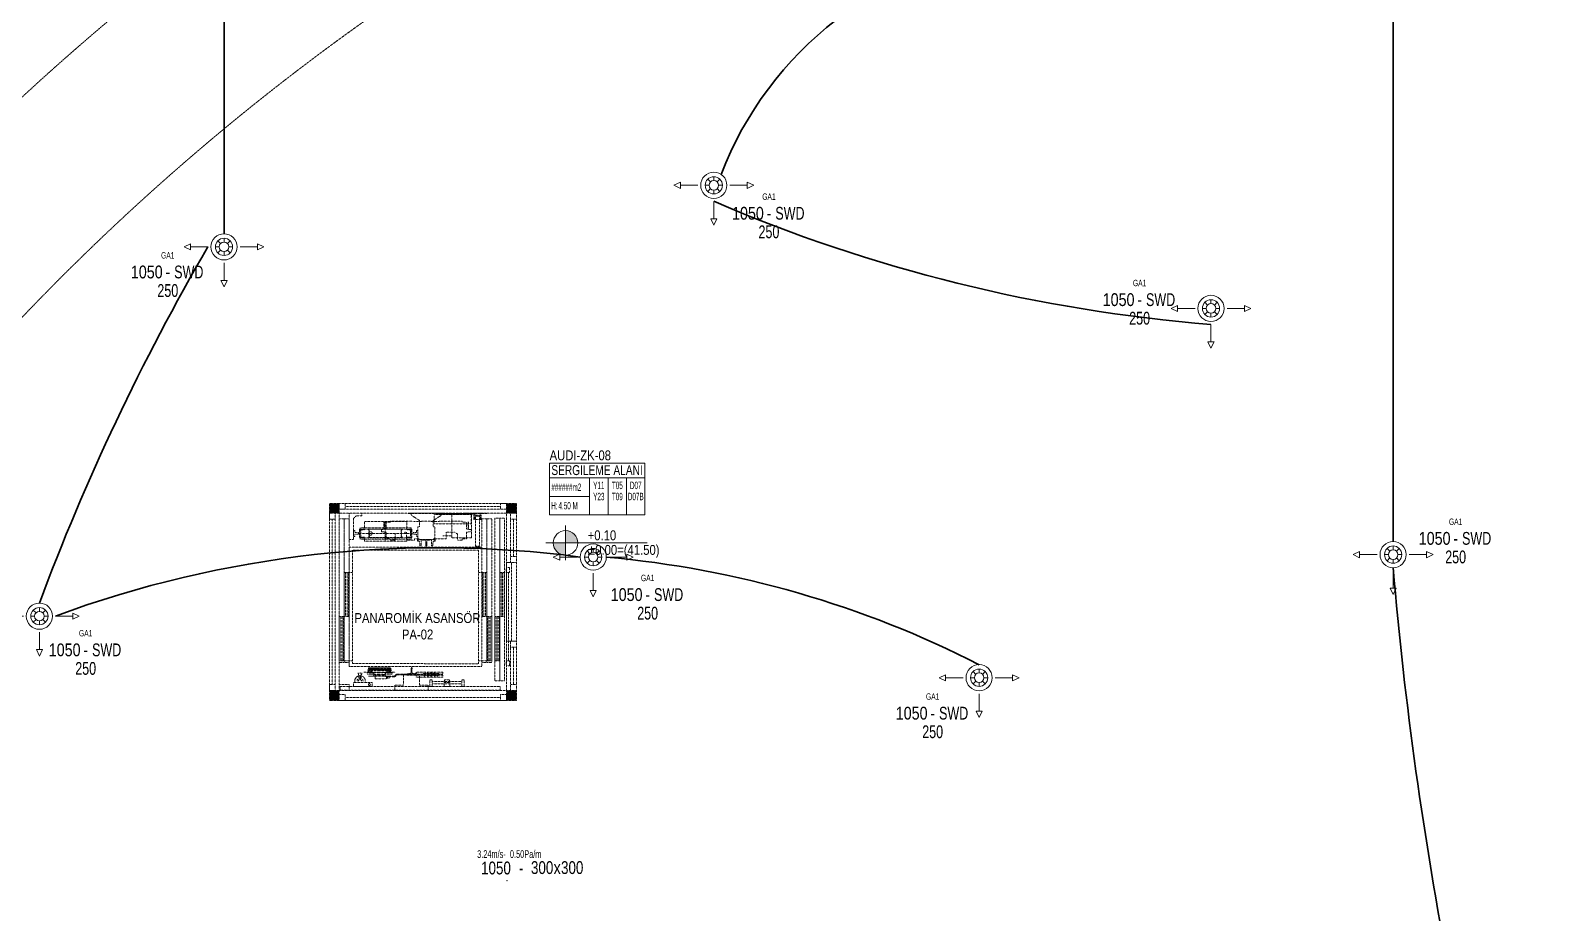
# Model space of a CAD drawing. Extents: x -1457 to 23780, y -2071 to 4205.
# Drawn here: x 2359 to 3910, y 730 to 1625 of the extents above; entities that cross this region are included whole.
import ezdxf
from ezdxf.enums import TextEntityAlignment as Align

# ---------------------------------------------------------------- set-up
doc = ezdxf.new("R2010")
doc.units = 0
doc.header["$MEASUREMENT"] = 0
doc.linetypes.add('HIDDEN', pattern=[0.375, 0.25, -0.125])
doc.layers.get('0').update_dxf_attribs({"color": 9, "lineweight": 9})
doc.layers.add('-M-HV-KANAL-TEXT1', color=241, linetype='Continuous', lineweight=9, plot=False)
doc.layers.add('-M-HV-MNF-TIP', color=168, linetype='Continuous', lineweight=9, plot=False)
for name, color, linetype, lineweight in [('-M-HV-MNF-KOD', 241, 'Continuous', 9), ('-M-HV-MNF-OLCU', 241, 'Continuous', 9), ('-M-HVAC-S-AHU03-KNLTXT', 133, 'Continuous', 9), ('-M-HVAC-S-MNFTXT', 61, 'Continuous', 9), ('32', 9, 'Continuous', 9), ('E-KABLO', 7, 'Continuous', 30), ('M-TEFRIS2-015', 129, 'Continuous', 9)]:
    doc.layers.add(name, color=color, linetype=linetype, lineweight=lineweight)
doc.styles.add('Arial', font='arial.ttf', dxfattribs={"height": 2.5})
doc.styles.add('DEBI-BLOCK', font='arial.ttf', dxfattribs={"width": 0.8})
doc.styles.add('MuuM_TEXT-STANDART', font='ARIALN.TTF')

# ---------------------------------------------------------------- blocks, each defined once
blk = doc.blocks.new('0_elevationtarget-p')
h = blk.add_hatch(color=256)
h.paths.add_polyline_path([(2.5, 0, 0.414214), (0, 2.5), (0, 0)])
h.paths.add_polyline_path([(0, 0), (-2.5, 0, 0.414214), (0, -2.5)])
blk.add_line((0, -3.5), (0, 3.5))
blk.add_lwpolyline([(16.6, 0), (-4, 0)])
blk.add_circle((0, 0), 2.5)
at = {"style": 'Arial'}
blk.add_attdef('BITMISKOT', text='', height=2, dxfattribs=at).set_placement((4.5, 0), align=Align.BOTTOM_LEFT)
blk.add_attdef('KABAKOT', text='', height=2, dxfattribs=at).set_placement((4.5, -0.59), align=Align.TOP_LEFT)
blk = doc.blocks.new('0_roomno2')
blk.add_lwpolyline([(19.38, -10.5), (0, -10.5), (0, 0), (19.38, 0)], close=True)
for points in [[(0, -3), (19.38, -3)], [(8.12, -3), (8.12, -10.5)], [(11.88, -3), (11.88, -10.5)], [(15.62, -3), (15.62, -10.5)], [(0, -6.75), (8.12, -6.75)]]:
    blk.add_lwpolyline(points)
at = {"style": 'MuuM_TEXT-STANDART', "width": 0.6}
blk.add_text('H:', height=1.5, dxfattribs=at).set_placement((0.35, -8.61), align=Align.MIDDLE_LEFT)
at = {"style": 'Arial'}
blk.add_attdef('ODANO', (0, 1.17), '', height=2, dxfattribs=at)
blk.add_attdef('MEKANADI', text='', height=2, dxfattribs=at).set_placement((0.35, -3), align=Align.BOTTOM_LEFT)
at = {"style": 'MuuM_TEXT-STANDART', "width": 0.6}
for tag, p in [('M2', (0.35, -4.88)), ('TEMIZTAVANYUKSEKLIGI', (1.8, -8.61))]:
    blk.add_attdef(tag, text='', height=1.5, dxfattribs=at).set_placement(p, align=Align.MIDDLE_LEFT)
for tag, p in [('YER01', (10, -4.5)), ('YER02', (10, -6.75)), ('TAVAN01', (13.75, -4.5)), ('TAVAN02', (13.75, -6.75)), ('DUVAR01', (17.5, -4.5)), ('DUVAR02', (17.5, -6.75)), ('YER03', (10, -9)), ('TAVAN03', (13.75, -9)), ('DUVAR03', (17.5, -9))]:
    blk.add_attdef(tag, text='', height=1.5, dxfattribs=at).set_placement(p, align=Align.MIDDLE_CENTER)
blk = doc.blocks.new('2D-NZ1-265')
for p, q in [((-3.4, 3.4), (-6.2, 6.2)), ((0, 4.9), (0, 8.8)), ((3.4, 3.4), (6.2, 6.2)), ((-4.9, 0), (-8.8, 0)), ((-3.4, -3.4), (-6.2, -6.2)), ((0, -4.9), (0, -8.8)), ((3.4, -3.4), (6.2, -6.2)), ((4.9, 0), (8.8, 0))]:
    blk.add_line(p, q)
for points in [[(0, 34), (-3.1, 34), (0, 40.5), (3.1, 34), (0, 34), (0, 16.2)], [(-34, 0), (-34, -3.1), (-40.5, 0), (-34, 3.1), (-34, 0), (-16.3, 0)], [(0, -34), (3.1, -34), (0, -40.5), (-3.1, -34), (0, -34), (0, -16.3)]]:
    blk.add_lwpolyline(points)
for radius in [13.3, 8.77, 4.87]:
    blk.add_circle((0, 0), radius)
at = {"layer": '-M-HV-MNF-TIP', "style": 'DEBI-BLOCK', "width": 0.8, "flags": 9}
for tag, p in [('X', (-3.4, -0.2)), ('Y', (-0.8, -0.2)), ('BLNAME', (-0.6, 1.2)), ('Z', (2, -0.2)), ('DEBI', (-3.4, -1.7))]:
    blk.add_attdef(tag, p, '', height=1, dxfattribs=at)
blk.add_attdef('KOT', text='', height=1, dxfattribs=at).set_placement((-0.8, 1.2), align=Align.RIGHT)
blk = doc.blocks.new('DEBI110')
at = {"layer": '-M-HV-MNF-KOD', "style": 'Arial', "width": 0.8, "flags": 9}
blk.add_attdef('ID', text='', height=0.3, dxfattribs=at).set_placement((0, 0), align=Align.MIDDLE)
at = {"layer": '-M-HV-MNF-KOD', "color": 241, "style": 'Arial', "width": 0.8, "flags": 9}
blk.add_attdef('KOD', text='', height=1, dxfattribs=at).set_placement((-1.25, -2.82), align=Align.TOP_LEFT)
at = {"layer": '-M-HV-MNF-OLCU', "color": 241, "style": 'Arial', "width": 0.7, "flags": 8}
blk.add_attdef('OLCU', text='', height=1, dxfattribs=at).set_placement((0, -1.75), align=Align.TOP_CENTER)
at = {"layer": '-M-HV-MNF-OLCU', "color": 85, "style": 'Arial', "width": 0.7, "flags": 8}
blk.add_attdef('TEKRAR', text='', height=1, dxfattribs=at).set_placement((0, -2.91), align=Align.TOP_CENTER)
at = {"layer": '-M-HV-MNF-TIP', "style": 'DEBI-BLOCK', "width": 0.6, "flags": 8}
blk.add_attdef('GRUP', text='', height=0.5, dxfattribs=at).set_placement((0, 0.1), align=Align.BOTTOM_CENTER)
at = {"style": 'Arial', "width": 0.8, "flags": 8}
blk.add_attdef('DEBI', text='', height=1, dxfattribs=at).set_placement((-0.4, -0.3), align=Align.TOP_RIGHT)
blk.add_attdef('DUM', text='', height=1, dxfattribs=at).set_placement((0, -0.3), align=Align.TOP_CENTER)
at = {"style": 'Arial', "width": 0.7, "flags": 8}
blk.add_attdef('TIP', text='', height=1, dxfattribs=at).set_placement((0.5, -0.3), align=Align.TOP_LEFT)
blk = doc.blocks.new('DEBI001')
at = {"extrusion": (-1, 0, 2e-16)}
blk.add_point((0, 0), dxfattribs=at)
at = {"style": 'DEBI-BLOCK', "width": 0.75, "flags": 8}
for tag, p in [('DEBI', (0.3, 0.2)), ('-', (1.28, 0.2))]:
    blk.add_attdef(tag, text='', height=1, dxfattribs=at).set_placement(p, align=Align.BOTTOM_RIGHT)
blk.add_attdef('KESITX', text='', height=1, dxfattribs=at).set_placement((3.61, 1.53), align=Align.TOP_RIGHT)
at = {"style": 'DEBI-BLOCK', "width": 0.8, "flags": 8}
blk.add_attdef('X', text='', height=1, dxfattribs=at).set_placement((3.92, 1.53), align=Align.TOP_CENTER)
at = {"style": 'DEBI-BLOCK', "width": 0.75, "flags": 8}
blk.add_attdef('KESITY', text='', height=1, dxfattribs=at).set_placement((4.21, 1.53), align=Align.TOP_LEFT)

msp = doc.modelspace()

# ---------------------------------------------------------------- hatches: boundary and pattern name
at = {"layer": 'M-TEFRIS2-015', "linetype": 'HIDDEN', "lineweight": 0}
h = msp.add_hatch(color=256, dxfattribs=at)
h.dxf.hatch_style = 1
h.paths.add_polyline_path([(2672.5, 1135), (2662.5, 1135), (2662.5, 1145), (2672.5, 1145)])
h = msp.add_hatch(color=256, dxfattribs=at)
h.dxf.hatch_style = 1
h.paths.add_polyline_path([(2842.5, 1135), (2852.5, 1135), (2852.5, 1145), (2842.5, 1145)])
h = msp.add_hatch(color=256, dxfattribs=at)
h.dxf.hatch_style = 1
h.paths.add_polyline_path([(2672.5, 955), (2662.5, 955), (2662.5, 945), (2672.5, 945)])
h = msp.add_hatch(color=256, dxfattribs=at)
h.dxf.hatch_style = 1
h.paths.add_polyline_path([(2842.5, 955), (2852.5, 955), (2852.5, 945), (2842.5, 945)])

# ---------------------------------------------------------------- linework, layer by layer
at = {"layer": 'E-KABLO', "color": 6}
for p, q in [((2555.5, 1418.8), (2555.5, 2164)), ((3743, 1106.3), (3743, 2164))]:
    msp.add_line(p, q, dxfattribs=at)
for centre, radius, start, end in [((3399.7, 1348.2), 363.7, 96.604, 158.9163), ((3685, 2922.6), 1600.9, 246.7464, 265.4482), ((4574.6, 220.6), 2355.2, 149.7932, 159.5417), ((2772.2, -18.1), 1118.1, 82.5444, 110.3011), ((2851.8, 60.4), 1034.2, 62.9231, 84.8966), ((7697.7, 1420.4), 3969.4, 184.9226, 190.9303)]:
    msp.add_arc(centre, radius, start, end, dxfattribs=at)
at = {"layer": 'M-TEFRIS2-015', "linetype": 'HIDDEN', "lineweight": 0}
for p, q in [((2682.5, 1108.5), (2682.5, 1135)), ((2682.5, 1135), (2695.5, 1135)), ((2689.8, 1132.5), (2687, 1129.7)), ((2695.5, 1132.5), (2689.8, 1132.5)), ((2695.5, 1135), (2695.5, 1132.5)), ((2742.5, 1135), (2800.8, 1135)), ((2742.5, 1134.6), (2742.5, 1135)), ((2742.5, 1134.6), (2800.9, 1134.6)), ((2743.8, 1134.5), (2743.8, 1135)), ((2743.8, 1135), (2761.1, 1135)), ((2745.9, 1134.5), (2743.8, 1134.5)), ((2745.9, 1132.9), (2745.9, 1134.5)), ((2754, 1127.7), (2745.9, 1132.9)), ((2761.1, 1135), (2778.4, 1135)), ((2776.2, 1132.9), (2768.1, 1127.7)), ((2806.5, 1133.6), (2769.1, 1133.6)), ((2769.1, 1133.6), (2769.1, 1124.3)), ((2772.7, 1133.6), (2772.7, 1134.6)), ((2772.7, 1134.6), (2802.7, 1134.6)), ((2802.7, 1133.6), (2772.7, 1133.6)), ((2778.4, 1134.5), (2776.2, 1134.5)), ((2776.2, 1134.5), (2776.2, 1132.9)), ((2778.4, 1135), (2778.4, 1134.5)), ((2810.6, 1134.6), (2783.1, 1134.6)), ((2783.1, 1134.6), (2783.1, 1134.1)), ((2783.1, 1134.6), (2783.1, 1134.1)), ((2810.6, 1134.1), (2783.1, 1134.1)), ((2786.8, 1134.6), (2786.8, 1110.1)), ((2800.8, 1135), (2801.7, 1135)), ((2800.9, 1134.6), (2801.7, 1134.6)), ((2801.7, 1135), (2802.3, 1135)), ((2801.7, 1134.6), (2802.3, 1134.6)), ((2802.3, 1135), (2803.2, 1135)), ((2802.3, 1134.6), (2803.1, 1134.6)), ((2802.7, 1134.6), (2802.7, 1133.6)), ((2803.1, 1134.6), (2822.5, 1134.6)), ((2803.2, 1135), (2822.5, 1135)), ((2806.5, 1124.3), (2806.5, 1133.6)), ((2806.8, 1134.6), (2806.8, 1110.1)), ((2809.4, 1133), (2816.6, 1133)), ((2809.4, 1133), (2809.4, 1128.6)), ((2809.5, 1133), (2809.5, 1135)), ((2809.5, 1135), (2816.5, 1135)), ((2809.5, 1134.8), (2816.5, 1134.8)), ((2810.6, 1134.1), (2810.6, 1134.6)), ((2816.5, 1135), (2816.5, 1133)), ((2816.6, 1133), (2816.6, 1128.6)), ((2822.5, 1134.6), (2822.5, 1135)), ((2672.5, 1129.5), (2677.5, 1129.5)), ((2672.5, 983.3), (2672.5, 1129.5)), ((2677.5, 1129.5), (2682.5, 1129.5)), ((2677.5, 983.3), (2677.5, 1129.5)), ((2677.5, 1129.5), (2677.5, 983.3)), ((2682.5, 1129.5), (2682.5, 979.3)), ((2687, 1129.7), (2687, 1114.5)), ((2688.5, 1117.5), (2687, 1117.5)), ((2687, 1117.5), (2687, 1111.5)), ((2688.5, 1115.3), (2688.5, 1117.5)), ((2693.1, 1118.2), (2693.1, 1110.8)), ((2693.1, 1110.8), (2693.1, 1118.2)), ((2693.4, 1118.2), (2693.4, 1110.8)), ((2693.8, 1118.9), (2697.3, 1118.9)), ((2697.3, 1118.6), (2693.8, 1118.6)), ((2693.9, 1118.9), (2693.9, 1120.3)), ((2745.6, 1120.3), (2693.9, 1120.3)), ((2694.5, 1117.7), (2694.5, 1111.3)), ((2694.9, 1118.9), (2743.6, 1118.9)), ((2697.7, 1118.2), (2695, 1118.2)), ((2697.3, 1118.9), (2697.3, 1118.6)), ((2698.2, 1126), (2698.2, 1118.7)), ((2740.8, 1126.5), (2698.7, 1126.5)), ((2702.3, 1118.5), (2702.5, 1118.7)), ((2702.3, 1118.1), (2702.3, 1118.5)), ((2702.8, 1117.9), (2702.3, 1118.1)), ((2702.5, 1118.7), (2736.1, 1118.7)), ((2702.6, 1117), (2702.8, 1117.1)), ((2702.6, 1116.8), (2702.6, 1117)), ((2702.8, 1116.7), (2702.6, 1116.8)), ((2703.2, 1117.5), (2703.2, 1117.5)), ((2718, 1118.6), (2715.4, 1118.6)), ((2715.4, 1118.6), (2715.4, 1116.2)), ((2718.6, 1126.2), (2718, 1126.2)), ((2718, 1126.2), (2718, 1118.6)), ((2718.6, 1118.9), (2718.6, 1126.2)), ((2720.1, 1118.9), (2718.6, 1118.9)), ((2719.3, 1106.5), (2719.3, 1126.5)), ((2720.4, 1125.9), (2720.1, 1125.6)), ((2720.1, 1125.6), (2720.1, 1118.9)), ((2724.7, 1125.9), (2720.4, 1125.9)), ((2747.1, 1127.1), (2724.7, 1127.1)), ((2724.7, 1127.1), (2724.7, 1125.9)), ((2735.4, 1117.5), (2735.4, 1117.5)), ((2736.3, 1118.1), (2735.7, 1117.9)), ((2735.7, 1117.1), (2735.9, 1117)), ((2735.9, 1116.8), (2735.7, 1116.7)), ((2735.9, 1117), (2735.9, 1116.8)), ((2736.1, 1118.7), (2736.3, 1118.5)), ((2736.3, 1118.5), (2736.3, 1118.1)), ((2741.3, 1118.7), (2741.3, 1126)), ((2744.5, 1118.2), (2741.8, 1118.2)), ((2742.2, 1118.9), (2742.2, 1118.6)), ((2745.7, 1118.9), (2742.2, 1118.9)), ((2742.2, 1118.6), (2745.7, 1118.6)), ((2745, 1111.3), (2745, 1117.7)), ((2745.6, 1118.9), (2745.6, 1120.3)), ((2746.1, 1118.2), (2746.1, 1110.8)), ((2746.4, 1118.2), (2746.4, 1110.8)), ((2746.4, 1110.8), (2746.4, 1118.2)), ((2748.5, 1126.7), (2747.1, 1127.1)), ((2756.1, 1126.7), (2748.5, 1126.7)), ((2752.5, 1117.5), (2751, 1117.5)), ((2751, 1117.5), (2751, 1115.3)), ((2752.5, 1107.8), (2752.5, 1121.3)), ((2752.5, 1121.3), (2754, 1121.3)), ((2752.5, 1111.5), (2752.5, 1117.5)), ((2754, 1121.3), (2754, 1127.7)), ((2756.1, 1126.8), (2756.1, 1126.7)), ((2765.7, 1127.1), (2756.4, 1127.1)), ((2766, 1126.7), (2766, 1126.8)), ((2773.6, 1126.7), (2766, 1126.7)), ((2768.1, 1127.7), (2768.1, 1121.3)), ((2768.1, 1121.3), (2769.6, 1121.3)), ((2769.1, 1124.3), (2806.5, 1124.3)), ((2769.6, 1121.3), (2769.6, 1107.8)), ((2775, 1127.1), (2773.6, 1126.7)), ((2797.3, 1127.1), (2775, 1127.1)), ((2797.3, 1125.9), (2797.3, 1127.1)), ((2801.6, 1125.9), (2797.3, 1125.9)), ((2801.9, 1125.6), (2801.6, 1125.9)), ((2801.9, 1118.9), (2801.9, 1125.6)), ((2803.4, 1118.9), (2801.9, 1118.9)), ((2804, 1126.2), (2803.4, 1126.2)), ((2803.4, 1126.2), (2803.4, 1118.9)), ((2804, 1118.6), (2804, 1126.2)), ((2806.6, 1118.6), (2804, 1118.6)), ((2806.6, 1116.2), (2806.6, 1118.6)), ((2809.4, 1128.6), (2816.6, 1128.6)), ((2810, 1132.2), (2810, 1128.6)), ((2810, 1132.2), (2816, 1132.2)), ((2815, 1132.2), (2811, 1132.2)), ((2811, 1132.2), (2811, 1101.7)), ((2815, 1101.7), (2815, 1132.2)), ((2816, 1132.2), (2816, 1128.6)), ((2822.5, 1129.5), (2817.5, 1129.5)), ((2817.5, 1129.5), (2817.5, 979.3)), ((2822.5, 983.3), (2822.5, 1129.5)), ((2827.5, 1129.5), (2822.5, 1129.5)), ((2822.5, 1129.5), (2822.5, 983.3)), ((2827.5, 983.3), (2827.5, 1129.5)), ((2835.5, 1130), (2830.5, 1130)), ((2830.5, 1130), (2830.5, 965)), ((2840.5, 1130), (2835.5, 1130)), ((2835.5, 1130), (2835.5, 965)), ((2835.5, 965), (2835.5, 1130)), ((2840.5, 965), (2840.5, 1130)), ((2687, 1108.5), (2682.5, 1108.5)), ((2687, 1114.5), (2687, 1108.5)), ((2687, 1111.5), (2688.5, 1111.5)), ((2692, 1115.3), (2688.5, 1115.3)), ((2688.5, 1111.5), (2688.5, 1113.7)), ((2688.5, 1113.7), (2692, 1113.7)), ((2692, 1113.7), (2692, 1115.3)), ((2693.8, 1110.4), (2697.3, 1110.4)), ((2697.3, 1110.1), (2693.8, 1110.1)), ((2693.9, 1110.1), (2693.9, 1108.8)), ((2745.6, 1108.8), (2693.9, 1108.8)), ((2694.9, 1110.1), (2743.6, 1110.1)), ((2695, 1110.8), (2697.7, 1110.8)), ((2747, 1114.5), (2695.3, 1114.5)), ((2697.3, 1110.4), (2697.3, 1110.1)), ((2698.2, 1110.3), (2698.2, 1107)), ((2698.7, 1106.5), (2740.8, 1106.5)), ((2702.3, 1110.9), (2702.8, 1111.1)), ((2702.3, 1110.6), (2702.3, 1110.9)), ((2702.5, 1110.4), (2702.3, 1110.6)), ((2736.1, 1110.4), (2702.5, 1110.4)), ((2702.6, 1115.8), (2702.8, 1115.9)), ((2702.6, 1115.6), (2702.6, 1115.8)), ((2702.8, 1115.5), (2702.6, 1115.6)), ((2702.6, 1114.6), (2702.8, 1114.7)), ((2702.6, 1114.4), (2702.6, 1114.6)), ((2702.8, 1114.3), (2702.6, 1114.4)), ((2702.6, 1113.4), (2702.8, 1113.5)), ((2702.6, 1113.2), (2702.6, 1113.4)), ((2702.8, 1113.1), (2702.6, 1113.2)), ((2702.6, 1112.2), (2702.8, 1112.3)), ((2702.6, 1112), (2702.6, 1112.2)), ((2702.8, 1111.9), (2702.6, 1112)), ((2703.2, 1116.3), (2703.2, 1116.3)), ((2703.2, 1115.1), (2703.2, 1115.1)), ((2703.2, 1113.9), (2703.2, 1113.9)), ((2703.2, 1112.7), (2703.2, 1112.7)), ((2703.2, 1111.5), (2703.2, 1111.5)), ((2715.4, 1116.2), (2718.1, 1116.2)), ((2718.1, 1116.2), (2718.1, 1115.9)), ((2718.1, 1115.9), (2720.1, 1115.9)), ((2720.1, 1115.9), (2720.1, 1109.2)), ((2720.1, 1109.2), (2720.4, 1108.9)), ((2720.4, 1108.9), (2724.7, 1108.9)), ((2724.7, 1108.9), (2724.7, 1107.7)), ((2724.7, 1107.7), (2729, 1107.7)), ((2729.3, 1108), (2729.4, 1111.9)), ((2729.4, 1111.9), (2729.5, 1114.4)), ((2729.5, 1114.4), (2739.3, 1114.4)), ((2735.4, 1116.3), (2735.4, 1116.3)), ((2735.4, 1115.1), (2735.4, 1115.1)), ((2735.4, 1113.9), (2735.4, 1113.9)), ((2735.4, 1112.7), (2735.4, 1112.7)), ((2735.4, 1111.5), (2735.4, 1111.5)), ((2735.7, 1115.9), (2735.9, 1115.8)), ((2735.9, 1115.6), (2735.7, 1115.5)), ((2735.7, 1114.7), (2735.9, 1114.6)), ((2735.9, 1114.4), (2735.7, 1114.3)), ((2735.7, 1113.5), (2735.9, 1113.4)), ((2735.9, 1113.2), (2735.7, 1113.1)), ((2735.7, 1112.3), (2735.9, 1112.2)), ((2735.9, 1112), (2735.7, 1111.9)), ((2735.7, 1111.1), (2736.3, 1110.9)), ((2735.9, 1115.8), (2735.9, 1115.6)), ((2735.9, 1114.6), (2735.9, 1114.4)), ((2735.9, 1113.4), (2735.9, 1113.2)), ((2735.9, 1112.2), (2735.9, 1112)), ((2736.3, 1110.6), (2736.1, 1110.4)), ((2736.3, 1110.9), (2736.3, 1110.6)), ((2739.3, 1114.4), (2739.3, 1115.8)), ((2739.3, 1115.8), (2741, 1115.8)), ((2741, 1115.8), (2741, 1109.1)), ((2741, 1109.1), (2742.2, 1109.1)), ((2741.3, 1107), (2741.3, 1110.3)), ((2741.8, 1110.8), (2744.5, 1110.8)), ((2742.2, 1110.4), (2742.2, 1110.1)), ((2745.7, 1110.4), (2742.2, 1110.4)), ((2742.2, 1110.1), (2745.7, 1110.1)), ((2742.2, 1109.1), (2742.2, 1107.7)), ((2742.2, 1107.7), (2749.1, 1107.7)), ((2745.6, 1110.1), (2745.6, 1108.8)), ((2751, 1115.3), (2747.5, 1115.3)), ((2747.5, 1115.3), (2747.5, 1113.7)), ((2747.5, 1113.7), (2751, 1113.7)), ((2749.1, 1107.7), (2749.1, 1109.1)), ((2749.1, 1109.1), (2752, 1109.1)), ((2751, 1113.7), (2751, 1111.5)), ((2751, 1111.5), (2752.5, 1111.5)), ((2752, 1109.1), (2752, 1106.9)), ((2752.3, 1106.6), (2753.7, 1106.6)), ((2752.9, 1107.8), (2752.5, 1107.8)), ((2753.5, 1109.3), (2752.9, 1109.3)), ((2752.9, 1109.3), (2752.9, 1107.8)), ((2753.5, 1108.3), (2753.5, 1109.3)), ((2761, 1108.3), (2753.5, 1108.3)), ((2754.2, 1106.2), (2754.2, 1106.2)), ((2754.2, 1106.2), (2754.3, 1102.2)), ((2754.6, 1101.9), (2755.5, 1101.9)), ((2755.8, 1102.2), (2755.9, 1108.3)), ((2755.9, 1108.3), (2766.1, 1108.3)), ((2756.9, 1108.3), (2757.2, 1107.7)), ((2765.1, 1108.3), (2756.9, 1108.3)), ((2757.2, 1107.7), (2760.6, 1107.5)), ((2760.6, 1107.5), (2760.6, 1105)), ((2760.6, 1105), (2760.6, 1104)), ((2760.6, 1104), (2760.6, 1101.5)), ((2760.6, 1101.5), (2761.5, 1101.5)), ((2761.1, 1108.3), (2761, 1108.3)), ((2768.6, 1108.3), (2761.1, 1108.3)), ((2761.4, 1107.5), (2764.9, 1107.7)), ((2761.4, 1105), (2761.4, 1107.5)), ((2761.5, 1104), (2761.4, 1105)), ((2761.5, 1101.5), (2761.5, 1104)), ((2764.9, 1107.7), (2765.1, 1108.3)), ((2766.1, 1108.3), (2766.3, 1102.2)), ((2766.6, 1101.9), (2767.4, 1101.9)), ((2767.7, 1102.2), (2767.8, 1106.2)), ((2767.8, 1106.2), (2767.8, 1106.2)), ((2768.3, 1106.6), (2769.7, 1106.6)), ((2769.2, 1109.3), (2768.6, 1109.3)), ((2768.6, 1109.3), (2768.6, 1108.3)), ((2769.2, 1107.8), (2769.2, 1109.3)), ((2769.6, 1107.8), (2769.2, 1107.8)), ((2770, 1106.9), (2770, 1109.1)), ((2770, 1109.1), (2781, 1109.1)), ((2777.8, 1112), (2786.2, 1112)), ((2781, 1109.1), (2781, 1115.8)), ((2781, 1115.8), (2789.5, 1115.8)), ((2786.8, 1110.1), (2806.8, 1110.1)), ((2789.5, 1115.8), (2792.6, 1114.1)), ((2792.6, 1114.1), (2792.8, 1108)), ((2793.1, 1107.7), (2797.3, 1107.7)), ((2797.3, 1107.7), (2797.3, 1108.9)), ((2797.3, 1108.9), (2801.6, 1108.9)), ((2801.6, 1108.9), (2801.9, 1109.2)), ((2801.9, 1109.2), (2801.9, 1115.9)), ((2801.9, 1115.9), (2803.9, 1115.9)), ((2803.9, 1115.9), (2803.9, 1116.2)), ((2803.9, 1116.2), (2806.6, 1116.2)), ((2815, 1101.7), (2811, 1101.7)), ((2811, 1101.7), (2811, 1100.7)), ((2811, 1101.7), (2815, 1101.7)), ((2815, 1100.7), (2815, 1101.7)), ((2817.5, 1100.7), (2682.5, 1100.7)), ((2682.5, 1100.7), (2682.5, 979.3)), ((2814, 1097.5), (2686, 1097.5)), ((2686, 1097.5), (2686, 982.5)), ((2811, 1100.7), (2815, 1100.7)), ((2814, 1100.7), (2817.5, 1100.7)), ((2814, 1097.5), (2814, 982.1)), ((2814, 1097.5), (2814, 1075)), ((2677.5, 1075), (2682, 1075)), ((2677.5, 1030), (2677.5, 1075)), ((2679, 1030), (2679, 1075)), ((2680.5, 1030), (2680.5, 1075)), ((2682, 1075), (2682, 1030)), ((2686, 1075), (2682.5, 1075)), ((2814, 1075), (2817.5, 1075)), ((2822.5, 1075), (2818, 1075)), ((2818, 1075), (2818, 1030)), ((2819.5, 1030), (2819.5, 1075)), ((2821, 1030), (2821, 1075)), ((2822.5, 1030), (2822.5, 1075)), ((2840, 1075), (2835.5, 1075)), ((2835.5, 1075), (2835.5, 1030)), ((2837, 1030), (2837, 1075)), ((2838.5, 1030), (2838.5, 1075)), ((2840, 1030), (2840, 1075)), ((2842.2, 1075), (2842.2, 1080)), ((2842.2, 1080), (2845.5, 1080)), ((2845.5, 1075), (2842.2, 1075)), ((2844.5, 985), (2844.5, 1075)), ((2845.5, 1080), (2845.5, 1075)), ((2672.5, 1030), (2677, 1030)), ((2672.5, 985), (2672.5, 1030)), ((2674, 985), (2674, 1030)), ((2675.5, 985), (2675.5, 1030)), ((2677, 1030), (2677, 985)), ((2682, 1030), (2677.5, 1030)), ((2818, 1030), (2822.5, 1030)), ((2827.5, 1030), (2823, 1030)), ((2823, 1030), (2823, 985)), ((2824.5, 985), (2824.5, 1030)), ((2826, 985), (2826, 1030)), ((2827.5, 985), (2827.5, 1030)), ((2835, 1030), (2830.5, 1030)), ((2830.5, 1030), (2830.5, 985)), ((2832, 985), (2832, 1030)), ((2833.5, 985), (2833.5, 1030)), ((2835, 985), (2835, 1030)), ((2835.5, 1030), (2840, 1030)), ((2686, 985), (2672.5, 985)), ((2677, 985), (2672.5, 985)), ((2677.5, 983.3), (2672.5, 983.3)), ((2682.5, 983.3), (2677.5, 983.3)), ((2686, 979.3), (2682.5, 979.3)), ((2682.8, 979.3), (2814, 979.3)), ((2686, 982.5), (2814, 982.1)), ((2702.2, 976.2), (2702.2, 977.6)), ((2702.2, 977.6), (2702.2, 976.2)), ((2702.4, 976.2), (2702.4, 977.6)), ((2702.4, 976.2), (2702.4, 977.6)), ((2702.5, 977.9), (2724.6, 977.9)), ((2724.6, 977.9), (2702.5, 977.9)), ((2702.7, 977.7), (2702.5, 977.7)), ((2702.5, 977.7), (2702.7, 977.7)), ((2702.7, 977.7), (2724.3, 977.7)), ((2702.7, 977.7), (2724.3, 977.7)), ((2702.7, 977.3), (2713.5, 977.3)), ((2702.7, 977.3), (2702.7, 976.8)), ((2724.4, 977.3), (2713.5, 977.3)), ((2724.3, 977.7), (2724.6, 977.7)), ((2724.3, 977.7), (2724.6, 977.7)), ((2724.4, 977.3), (2724.4, 976.8)), ((2724.7, 976.2), (2724.7, 977.6)), ((2724.7, 977.6), (2724.7, 976.2)), ((2724.9, 976.2), (2724.9, 977.6)), ((2724.9, 976.2), (2724.9, 977.6)), ((2746.5, 978.5), (2745.6, 978.5)), ((2745.6, 978.5), (2745.6, 976)), ((2746.4, 976), (2746.5, 978.5)), ((2814, 982.1), (2814, 985)), ((2814, 985), (2827.5, 985)), ((2814, 979.3), (2817.5, 979.3)), ((2817.5, 983.3), (2822.5, 983.3)), ((2822.5, 983.3), (2827.5, 983.3)), ((2823, 985), (2827.5, 985)), ((2830.5, 985), (2835, 985)), ((2842.2, 985), (2842.2, 980)), ((2845.5, 985), (2842.2, 985)), ((2842.2, 980), (2845.5, 980)), ((2845.5, 980), (2845.5, 985)), ((2692.4, 964.7), (2690, 964.7)), ((2692.4, 964.7), (2690, 964.7)), ((2692.6, 965.3), (2690.5, 966.5)), ((2692.6, 965.3), (2690.5, 966.5)), ((2693, 965.7), (2691.8, 972.9)), ((2693, 965.7), (2691.8, 972.9)), ((2693.7, 965.9), (2693.7, 973.4)), ((2693.7, 965.9), (2693.7, 973.4)), ((2694.3, 965.7), (2695.5, 972.9)), ((2694.3, 965.7), (2695.5, 972.9)), ((2694.7, 965.3), (2696.8, 966.5)), ((2694.7, 965.3), (2696.8, 966.5)), ((2694.9, 964.7), (2697.3, 964.7)), ((2694.9, 964.7), (2697.3, 964.7)), ((2697.5, 973.7), (2713.5, 973.7)), ((2697.5, 973.7), (2697.5, 973.5)), ((2697.5, 973.5), (2713.5, 973.5)), ((2707.3, 972.8), (2700.8, 972.8)), ((2700.8, 972.8), (2700.8, 971.7)), ((2707.3, 971.7), (2700.8, 971.7)), ((2701.6, 975.9), (2701.5, 975.8)), ((2701.5, 975.8), (2701.5, 975.4)), ((2701.5, 975.4), (2702, 974.9)), ((2701.6, 975.9), (2713.5, 975.9)), ((2701.6, 975.3), (2713.5, 975.3)), ((2702, 974.9), (2706, 974.9)), ((2702, 974.9), (2702, 974)), ((2702, 974), (2706, 974)), ((2702.4, 976.2), (2702.2, 976.2)), ((2702.2, 976.2), (2702.4, 976.2)), ((2708.5, 969.7), (2702.4, 969.7)), ((2702.4, 969.7), (2707.5, 969.7)), ((2702.4, 969.5), (2702.4, 969.7)), ((2702.4, 969.7), (2702.4, 969.5)), ((2708.5, 969.5), (2702.4, 969.5)), ((2702.4, 969.5), (2708, 969.5)), ((2724.4, 976.8), (2702.7, 976.8)), ((2702.7, 976.8), (2704.2, 976.5)), ((2702.7, 975.9), (2704.2, 976.1)), ((2702.8, 973), (2702.8, 972.8)), ((2702.8, 973), (2704, 973)), ((2704, 974), (2703, 974)), ((2703, 974), (2703, 973.7)), ((2703, 973.5), (2703, 973)), ((2704, 973), (2703, 973)), ((2704, 974), (2705, 974)), ((2704, 973), (2705, 973)), ((2705.2, 973), (2704, 973)), ((2704.2, 976.5), (2722.9, 976.5)), ((2704.2, 976.5), (2704.2, 976.1)), ((2722.9, 976.1), (2704.2, 976.1)), ((2705, 974), (2705, 973.7)), ((2705, 973.5), (2705, 973)), ((2705, 971.7), (2705.9, 971.7)), ((2705.2, 973), (2705.2, 972.8)), ((2705.9, 972.8), (2706.7, 972.8)), ((2706.8, 971.7), (2705.9, 971.7)), ((2706.4, 975.3), (2706, 974.9)), ((2706, 974.9), (2706, 974)), ((2707.3, 972.8), (2707.3, 971.7)), ((2707.5, 970.7), (2707.5, 969.7)), ((2707.5, 970.7), (2709.5, 970.7)), ((2707.5, 969.7), (2728, 969.7)), ((2707.5, 969.7), (2709.5, 969.7)), ((2708, 969.7), (2707.5, 969.7)), ((2707.6, 972.9), (2707.6, 971.3)), ((2710.2, 972.9), (2707.6, 972.9)), ((2707.6, 971.3), (2710.2, 971.3)), ((2708, 969.5), (2708, 969.7)), ((2708.5, 969.7), (2708, 969.7)), ((2708, 969.7), (2708, 969.5)), ((2708.5, 969.5), (2708, 969.5)), ((2708.5, 969.7), (2708.5, 969.5)), ((2708.5, 969.5), (2708.5, 969.7)), ((2709, 969.6), (2708.5, 969.6)), ((2709, 969.6), (2709, 966.9)), ((2720.1, 966.9), (2709, 966.9)), ((2709.1, 966.9), (2709.1, 969.7)), ((2713.5, 970.7), (2709.5, 970.7)), ((2713.5, 973), (2710.2, 973)), ((2713.5, 971.3), (2710.2, 971.3)), ((2710.2, 971.3), (2710.2, 971.3)), ((2710.3, 973), (2710.3, 973)), ((2710.3, 971.3), (2710.3, 971.3)), ((2710.5, 970.7), (2710.4, 970.7)), ((2725.4, 975.9), (2713.5, 975.9)), ((2725.4, 975.3), (2713.5, 975.3)), ((2714, 975.3), (2713.5, 975.3)), ((2713.5, 973.7), (2729.5, 973.7)), ((2713.5, 973.5), (2729.5, 973.5)), ((2716.8, 973), (2713.5, 973)), ((2716.8, 971.3), (2713.5, 971.3)), ((2713.5, 970.7), (2719.5, 970.7)), ((2715.7, 969.7), (2719.5, 969.7)), ((2716.7, 973), (2716.7, 973)), ((2716.7, 971.3), (2716.7, 971.3)), ((2716.8, 972.9), (2716.8, 973)), ((2719.5, 972.9), (2716.8, 972.9)), ((2716.8, 971.3), (2719.5, 971.3)), ((2716.8, 971.3), (2716.8, 971.3)), ((2718.5, 969.6), (2718.1, 969.6)), ((2718.4, 969.1), (2718.4, 969.1)), ((2720.1, 969.1), (2718.4, 969.1)), ((2718.5, 969.7), (2724.7, 969.7)), ((2718.5, 969.7), (2718.5, 969.5)), ((2719, 969.7), (2718.5, 969.7)), ((2718.5, 969.7), (2718.5, 969.5)), ((2718.5, 969.5), (2724.7, 969.5)), ((2719, 969.5), (2718.5, 969.5)), ((2724.7, 969.7), (2719, 969.7)), ((2719, 969.7), (2719, 969.5)), ((2719, 969.5), (2719, 969.7)), ((2724.7, 969.5), (2719, 969.5)), ((2719.5, 971.3), (2719.5, 972.9)), ((2719.5, 970.7), (2719.5, 969.7)), ((2726.3, 972.8), (2719.8, 972.8)), ((2719.8, 972.8), (2719.8, 971.7)), ((2726.3, 971.7), (2719.8, 971.7)), ((2721.1, 972.8), (2720.3, 972.8)), ((2728, 968.9), (2720.5, 968.9)), ((2720.6, 975.3), (2721, 974.9)), ((2720.6, 968.6), (2720.6, 967.4)), ((2720.6, 968.4), (2723.1, 968.4)), ((2720.6, 967.6), (2723.1, 967.6)), ((2725, 974.9), (2721, 974.9)), ((2721, 974.9), (2721, 974)), ((2725, 974), (2721, 974)), ((2721.8, 973), (2721.8, 972.8)), ((2721.8, 973), (2723, 973)), ((2723, 974), (2722, 974)), ((2723, 974), (2722, 974)), ((2722, 974), (2722, 973.7)), ((2722, 973.5), (2722, 973)), ((2723, 973), (2722, 973)), ((2724.4, 976.8), (2722.9, 976.5)), ((2722.9, 976.5), (2722.9, 976.1)), ((2724.4, 975.9), (2722.9, 976.1)), ((2723, 974), (2724, 974)), ((2723, 974), (2724, 974)), ((2724.2, 973), (2723, 973)), ((2723, 973), (2724, 973)), ((2724, 974), (2724, 973.7)), ((2724, 973.5), (2724, 973)), ((2724.2, 973), (2724.2, 972.8)), ((2724.7, 976.2), (2724.9, 976.2)), ((2724.7, 976.2), (2724.9, 976.2)), ((2724.7, 969.5), (2724.7, 969.7)), ((2724.7, 969.5), (2724.7, 969.7)), ((2725.8, 971.7), (2724.9, 971.7)), ((2725.5, 975.4), (2725, 974.9)), ((2725, 974.9), (2725, 974)), ((2725.4, 975.9), (2725.5, 975.8)), ((2725.5, 975.8), (2725.5, 975.4)), ((2726.3, 972.8), (2726.3, 971.7)), ((2729.2, 970.2), (2730, 971)), ((2729.5, 973.7), (2729.5, 973.5)), ((2729.7, 969.6), (2730.6, 970.4)), ((2731.7, 971.7), (2746, 971.7)), ((2731.7, 970.9), (2746, 970.9)), ((2746, 971.7), (2737.8, 971.7)), ((2737.8, 971.7), (2737.8, 960.4)), ((2777.4, 971.7), (2740.8, 971.7)), ((2740.8, 970.7), (2740.8, 971.7)), ((2777.4, 970.7), (2740.8, 970.7)), ((2742.2, 972.3), (2741.9, 971.7)), ((2741.9, 971.7), (2750.1, 971.7)), ((2745.6, 972.5), (2742.2, 972.3)), ((2745.6, 976), (2745.6, 975)), ((2745.6, 975), (2745.6, 972.5)), ((2746, 970.9), (2746, 971.7)), ((2754.2, 971.7), (2746, 971.7)), ((2746, 971.7), (2746, 971.7)), ((2746.4, 975), (2746.4, 976)), ((2746.4, 972.5), (2746.4, 975)), ((2749.9, 972.3), (2746.4, 972.5)), ((2750.1, 971.7), (2749.9, 972.3)), ((2777.8, 973.7), (2750.8, 973.7)), ((2750.8, 973.7), (2750.8, 972.3)), ((2751.1, 972.3), (2750.8, 972.3)), ((2750.8, 971.8), (2750.8, 972.3)), ((2750.8, 972.3), (2751.1, 972.3)), ((2751.2, 971.8), (2750.8, 971.8)), ((2762, 970.7), (2750.8, 970.7)), ((2751.2, 970.7), (2750.8, 970.7)), ((2750.8, 970.2), (2750.8, 970.7)), ((2751, 970.2), (2750.8, 970.2)), ((2750.8, 970.1), (2751, 970.1)), ((2750.8, 970.1), (2750.8, 968.7)), ((2777.8, 968.7), (2750.8, 968.7)), ((2751, 970.2), (2751, 970.1)), ((2751.1, 972.3), (2751.1, 972.3)), ((2751.2, 971.7), (2751.2, 971.8)), ((2751.2, 970.7), (2751.2, 970.7)), ((2751.3, 971.7), (2753.8, 971.7)), ((2754.2, 960.4), (2754.2, 971.7)), ((2758.8, 972.2), (2758.5, 971.7)), ((2758.5, 970.7), (2758.8, 970.3)), ((2759.8, 972.2), (2758.8, 972.2)), ((2758.8, 970.3), (2759.8, 970.3)), ((2760.1, 971.7), (2759.8, 972.2)), ((2759.8, 970.3), (2760.1, 970.7)), ((2762.1, 972.2), (2761.8, 971.7)), ((2761.8, 970.7), (2762.1, 970.3)), ((2763.1, 972.2), (2762.1, 972.2)), ((2762.1, 970.3), (2763.1, 970.3)), ((2762.8, 971.6), (2771.2, 971.6)), ((2763.4, 971.7), (2763.1, 972.2)), ((2763.1, 970.3), (2763.4, 970.7)), ((2764.5, 959), (2764.5, 965.8)), ((2764.5, 965.8), (2767, 965.8)), ((2764.5, 959), (2764.5, 965.8)), ((2764.5, 965.8), (2767, 965.8)), ((2765.4, 972.2), (2765.1, 971.7)), ((2765.1, 970.7), (2765.4, 970.3)), ((2766.4, 972.2), (2765.4, 972.2)), ((2765.4, 970.3), (2766.4, 970.3)), ((2766.7, 971.7), (2766.4, 972.2)), ((2766.4, 970.3), (2766.7, 970.7)), ((2767, 959), (2767, 965.8)), ((2767, 959), (2767, 965.8)), ((2767, 964.3), (2797, 964.3)), ((2767, 964.3), (2797, 964.3)), ((2767, 961.8), (2797, 961.8)), ((2767, 961.8), (2797, 961.8)), ((2768.7, 972.2), (2768.4, 971.7)), ((2768.4, 970.7), (2768.7, 970.3)), ((2769.7, 972.2), (2768.7, 972.2)), ((2768.7, 970.3), (2769.7, 970.3)), ((2770, 971.7), (2769.7, 972.2)), ((2769.7, 970.3), (2770, 970.7)), ((2772, 972.2), (2771.7, 971.7)), ((2771.7, 970.7), (2772, 970.3)), ((2773, 972.2), (2772, 972.2)), ((2772, 970.3), (2773, 970.3)), ((2773.3, 971.7), (2773, 972.2)), ((2773, 970.3), (2773.3, 970.7)), ((2777.3, 971.7), (2774.8, 971.7)), ((2777.4, 971.8), (2777.7, 971.8)), ((2777.4, 971.7), (2777.4, 971.8)), ((2777.4, 970.7), (2777.4, 971.7)), ((2777.4, 970.7), (2777.7, 970.7)), ((2777.4, 970.7), (2777.4, 970.7)), ((2777.8, 972.3), (2777.5, 972.3)), ((2777.5, 972.3), (2777.7, 972.3)), ((2777.5, 972.3), (2777.5, 972.3)), ((2777.6, 970.2), (2777.7, 970.2)), ((2777.6, 970.2), (2777.6, 970.2)), ((2777.6, 970.1), (2777.6, 970.2)), ((2777.8, 970.1), (2777.6, 970.1)), ((2777.7, 971.8), (2777.7, 972.3)), ((2777.7, 970.2), (2777.7, 970.7)), ((2777.8, 973.7), (2777.8, 972.3)), ((2777.8, 970.1), (2777.8, 968.7)), ((2779.5, 965.8), (2779, 963)), ((2779.5, 965.8), (2779, 963)), ((2779.5, 965.8), (2784.5, 965.8)), ((2779.5, 965.8), (2784.5, 965.8)), ((2784.5, 965.8), (2785, 963)), ((2784.5, 965.8), (2785, 963)), ((2797, 959), (2797, 965.8)), ((2797, 965.8), (2799.5, 965.8)), ((2797, 959), (2797, 965.8)), ((2797, 965.8), (2799.5, 965.8)), ((2799.5, 959), (2799.5, 965.8)), ((2799.5, 959), (2799.5, 965.8)), ((2830.5, 965), (2835.5, 965)), ((2835.5, 965), (2840.5, 965)), ((2672.5, 961), (2682.5, 961)), ((2672.5, 961), (2682.5, 961)), ((2837, 955), (2672.5, 955)), ((2837, 955), (2672.5, 955)), ((2673.5, 959), (2836, 959)), ((2673.5, 955), (2673.5, 959)), ((2673.5, 959), (2836, 959)), ((2673.5, 955), (2673.5, 959)), ((2836, 955.5), (2673.5, 955.5)), ((2836, 955.5), (2673.5, 955.5)), ((2682.5, 961), (2682.5, 955)), ((2682.5, 961), (2682.5, 955)), ((2737.8, 960.4), (2729, 960.4)), ((2729, 960.4), (2729, 955)), ((2729, 955), (2746, 955)), ((2746, 955), (2763, 955)), ((2763, 960.4), (2754.2, 960.4)), ((2763, 955), (2763, 960.4)), ((2767, 959), (2764.5, 959)), ((2767, 959), (2764.5, 959)), ((2799.5, 959), (2797, 959)), ((2799.5, 959), (2797, 959)), ((2836, 955), (2836, 959)), ((2836, 955), (2836, 959))]:
    msp.add_line(p, q, dxfattribs=at)
for points in [[(1754.3, 730, -0.342283), (4527.5, 2199.7, -0.342283)], [(2688.3, 963), (2688.3, 964.7, -1), (2699, 964.7), (2699, 963)], [(2688.3, 963), (2688.3, 964.7, -1), (2699, 964.7), (2699, 963)]]:
    msp.add_lwpolyline(points, format="xyb", dxfattribs=at)
for points in [[(2672.5, 1135), (2662.5, 1135), (2662.5, 1145), (2672.5, 1145)], [(2668.5, 1135), (2668.5, 1129), (2662.5, 1129), (2662.5, 1135)], [(2672, 1135.5), (2663, 1135.5), (2663, 1144.5), (2672, 1144.5)], [(2678.5, 1139), (2672.5, 1139), (2672.5, 1145), (2678.5, 1145)], [(2672.5, 955), (2842.5, 955), (2842.5, 1135), (2672.5, 1135)], [(2672.5, 955), (2842.5, 955), (2842.5, 1135), (2672.5, 1135)], [(2842.5, 1139), (2836.5, 1139), (2836.5, 1145), (2842.5, 1145)], [(2842.5, 1135), (2852.5, 1135), (2852.5, 1145), (2842.5, 1145)], [(2843, 1135.5), (2852, 1135.5), (2852, 1144.5), (2843, 1144.5)], [(2846.5, 1129), (2846.5, 1135), (2852.5, 1135), (2852.5, 1129)], [(2846.5, 1085), (2846.5, 1091), (2852.5, 1091), (2852.5, 1085)], [(2842.5, 1085), (2852.5, 1085), (2852.5, 1005), (2842.5, 1005)], [(2842.5, 1085), (2842.5, 1005), (2847.5, 1005), (2847.5, 1085)], [(2842.5, 1085), (2852.5, 1085), (2852.5, 1005), (2842.5, 1005)], [(2842.5, 1085), (2842.5, 1005), (2847.5, 1005), (2847.5, 1085)], [(2846.5, 999), (2846.5, 1005), (2852.5, 1005), (2852.5, 999)], [(2705.9, 959), (2686.9, 959), (2686.9, 963), (2705.9, 963)], [(2705.9, 959), (2686.9, 959), (2686.9, 963), (2705.9, 963)], [(2668.5, 961), (2668.5, 955), (2662.5, 955), (2662.5, 961)], [(2672.5, 955), (2662.5, 955), (2662.5, 945), (2672.5, 945)], [(2672, 954.5), (2663, 954.5), (2663, 945.5), (2672, 945.5)], [(2678.5, 945), (2672.5, 945), (2672.5, 951), (2678.5, 951)], [(2842.5, 945), (2836.5, 945), (2836.5, 951), (2842.5, 951)], [(2842.5, 955), (2852.5, 955), (2852.5, 945), (2842.5, 945)], [(2843, 954.5), (2852, 954.5), (2852, 945.5), (2843, 945.5)], [(2846.5, 955), (2846.5, 961), (2852.5, 961), (2852.5, 955)]]:
    msp.add_lwpolyline(points, close=True, dxfattribs=at)
for points in [[(2662.5, 1135), (2662.5, 955)], [(2668.5, 1135), (2668.5, 955)], [(2672.5, 1145), (2842.5, 1145)], [(2842.5, 1139), (2672.5, 1139)], [(2836.5, 1142), (2678.5, 1142)], [(2665.5, 1129), (2665.5, 961)], [(2846.5, 1091), (2846.5, 1129)], [(2849.5, 1091), (2849.5, 1129)], [(2852.5, 1129), (2852.5, 1091)], [(2852.5, 1085), (2852.5, 1005)], [(2852.5, 1085), (2852.5, 1005)], [(2846.5, 961), (2846.5, 999)], [(2849.5, 961), (2849.5, 999)], [(2852.5, 961), (2852.5, 999)], [(2785, 963), (2779, 963), (2779, 959), (2785, 959), (2785, 963)], [(2785, 963), (2779, 963), (2779, 959), (2785, 959), (2785, 963)], [(2836.5, 948), (2678.5, 948)], [(2672.5, 945), (2842.5, 945)], [(2842.5, 945), (2672.5, 945)]]:
    msp.add_lwpolyline(points, dxfattribs=at)
msp.add_circle((2703.2, 961), 1, dxfattribs=at)
msp.add_circle((2703.2, 961), 1, dxfattribs=at)
for radius, start, end in [(2647.5, 80.457, 156.5549), (2401.6, 85.4618, 153.7172)]:
    msp.add_arc((4088.6, -323.4), radius, start, end, dxfattribs=at)
for centre, major_axis, start_param, end_param in [((2693.8, 1118.2), (0.495, 0.495), 0.785398, 2.356194), ((2693.8, 1118.2), (-0.283, 0.283), -0.785398, 0.785398), ((2695, 1117.7), (0.354, 0.354), 0.785398, 2.356194), ((2697.7, 1118.7), (0.354, 0.354), 3.926991, 5.497787), ((2698.7, 1126), (0.354, 0.354), 0.785398, 2.356194), ((2702.7, 1117.5), (0.304, 0.304), 5.497787, 6.806784), ((2702.7, 1117.5), (0.304, 0.304), 4.18879, 5.497787), ((2702.7, 1116.3), (-0.304, 0.304), 3.926991, 5.235988), ((2735.8, 1117.5), (0.304, 0.304), 1.047198, 2.356195), ((2735.8, 1117.5), (-0.304, 0.304), 0.785398, 2.094395), ((2735.8, 1116.3), (0.304, 0.304), 1.047198, 2.356195), ((2740.8, 1126), (-0.354, 0.354), 3.926991, 5.497787), ((2741.8, 1118.7), (-0.354, 0.354), 0.785398, 2.356194), ((2744.5, 1117.7), (0.354, 0.354), 5.497787, 7.068583), ((2745.7, 1118.2), (-0.495, 0.495), 3.926991, 5.497787), ((2745.7, 1118.2), (-0.283, 0.283), 3.926991, 5.497787), ((2756.4, 1126.8), (0.212, 0.212), 0.785398, 2.356194), ((2765.7, 1126.8), (-0.212, 0.212), 3.926991, 5.497787), ((2693.8, 1110.8), (-0.495, 0.495), 0.785398, 2.356194), ((2693.8, 1110.8), (0.283, 0.283), 2.356194, 3.926991), ((2695, 1111.3), (-0.354, 0.354), 0.785398, 2.356194), ((2697.7, 1110.3), (-0.354, 0.354), 3.926991, 5.497787), ((2698.7, 1107), (0.354, 0.354), 2.356194, 3.926991), ((2704.3, 1114.5), (1.24, 1.24), 0.785398, 7.068583), ((2702.7, 1116.3), (-0.304, 0.304), 2.617994, 3.926991), ((2702.7, 1115.1), (0.304, 0.304), 5.497787, 6.806784), ((2702.7, 1115.1), (-0.304, 0.304), 2.617994, 3.926991), ((2702.7, 1113.9), (-0.304, 0.304), 3.926991, 5.235988), ((2702.7, 1113.9), (-0.304, 0.304), 2.617994, 3.926991), ((2702.7, 1112.7), (-0.304, 0.304), 3.926991, 5.235988), ((2702.7, 1112.7), (-0.304, 0.304), 2.617994, 3.926991), ((2702.7, 1111.5), (-0.304, 0.304), 3.926991, 5.235988), ((2702.7, 1111.5), (0.304, 0.304), 4.18879, 5.497787), ((2729, 1108), (0.21, 0.21), 3.926991, 5.471187), ((2735.8, 1116.3), (-0.304, 0.304), 0.785398, 2.094395), ((2735.8, 1115.1), (0.304, 0.304), 1.047198, 2.356195), ((2735.8, 1115.1), (-0.304, 0.304), 0.785398, 2.094395), ((2735.8, 1113.9), (0.304, 0.304), 1.047198, 2.356195), ((2735.8, 1113.9), (-0.304, 0.304), 0.785398, 2.094395), ((2735.8, 1112.7), (0.304, 0.304), 1.047198, 2.356195), ((2735.8, 1112.7), (-0.304, 0.304), 0.785398, 2.094395), ((2735.8, 1111.5), (-0.304, 0.304), -0.523599, 0.785398), ((2735.8, 1111.5), (0.304, 0.304), 2.356195, 3.665192), ((2740.8, 1107), (0.354, 0.354), 3.926991, 5.497787), ((2741.8, 1110.3), (0.354, 0.354), 0.785398, 2.356194), ((2744.5, 1111.3), (0.354, 0.354), 3.926991, 5.497787), ((2745.7, 1110.8), (0.495, 0.495), 3.926991, 5.497787), ((2745.7, 1110.8), (-0.283, 0.283), 2.356194, 3.926991), ((2752.3, 1106.9), (0.212, 0.212), 2.356194, 3.926991), ((2753.7, 1106.1), (-0.354, 0.354), 4.106812, 5.497787), ((2754.6, 1102.2), (-0.212, 0.212), 0.811578, 2.356194), ((2755.5, 1102.2), (0.212, 0.212), 3.926991, 5.473593), ((2766.6, 1102.2), (-0.212, 0.212), 0.809593, 2.356194), ((2767.4, 1102.2), (0.212, 0.212), 3.926991, 5.471607), ((2768.3, 1106.1), (0.354, 0.354), 0.785398, 2.176373), ((2769.7, 1106.9), (-0.212, 0.212), 2.356194, 3.926991), ((2793.1, 1108), (0.21, 0.21), 2.382795, 3.926991), ((2702.5, 977.6), (0.212, 0.212), 0.785398, 2.356194), ((2702.5, 977.6), (0.212, 0.212), 0.785398, 2.356194), ((2702.5, 977.6), (0.0707, 0.0707), 0.785398, 2.356194), ((2702.5, 977.6), (0.0707, 0.0707), 0.785398, 2.356194), ((2724.6, 977.6), (-0.212, 0.212), 3.926991, 5.497787), ((2724.6, 977.6), (-0.212, 0.212), 3.926991, 5.497787), ((2724.6, 977.6), (0.0707, 0.0707), 5.497787, 7.068583), ((2724.6, 977.6), (0.0707, 0.0707), 5.497787, 7.068583), ((2703.5, 976.3), (0.212, 0.212), 0.785398, 7.068583), ((2703.5, 976.3), (-0.212, 0.212), -0.785398, 2.356194), ((2703.5, 976.3), (-0.212, 0.212), 2.356194, 5.497787), ((2717.8, 969.1), (-0.424, 0.424), 3.926991, 5.497787), ((2720.1, 968.6), (-0.354, 0.354), 3.926991, 5.497787), ((2720.1, 967.4), (0.354, 0.354), 3.926991, 5.497787), ((2723.1, 968), (0.283, 0.283), 3.926991, 7.068583), ((2723.5, 976.3), (-0.212, 0.212), -0.785398, 5.497787), ((2723.5, 976.3), (-0.212, 0.212), -0.785398, 2.356194), ((2723.5, 976.3), (-0.212, 0.212), 2.356194, 5.497787), ((2728, 971.3), (1.13, 1.13), 3.926991, 4.712389), ((2728, 971.3), (1.7, 1.7), 3.926991, 4.712389), ((2731.7, 969.3), (1.7, 1.7), 0.785398, 1.570796), ((2731.7, 969.3), (1.13, 1.13), 0.785398, 1.570796), ((2759.3, 971.2), (1.06, 1.06), 5.837624, 8.299543), ((2759.3, 971.2), (-1.06, 1.06), 1.125235, 3.587154), ((2759.3, 971.2), (0.672, 0.672), 6.052049, 8.085118), ((2759.3, 971.2), (-0.672, 0.672), 1.33966, 3.372729), ((2759.3, 971.2), (0.424, 0.424), 0.199713, 1.371084), ((2759.3, 971.2), (0.424, 0.424), 3.341305, 4.512676), ((2762.6, 971.2), (1.06, 1.06), 5.837624, 8.299543), ((2762.6, 971.2), (-1.06, 1.06), 1.125235, 3.587154), ((2762.6, 971.2), (0.672, 0.672), 6.052049, 8.085118), ((2762.6, 971.2), (-0.672, 0.672), 1.33966, 3.372729), ((2762.6, 971.2), (0.424, 0.424), 0.199713, 1.371084), ((2762.6, 971.2), (-0.424, 0.424), 1.770509, 2.94188), ((2765.9, 971.2), (1.06, 1.06), 5.837624, 8.299543), ((2765.9, 971.2), (-1.06, 1.06), 1.125235, 3.587154), ((2765.9, 971.2), (0.672, 0.672), 6.052049, 8.085118), ((2765.9, 971.2), (-0.672, 0.672), 1.33966, 3.372729), ((2765.9, 971.2), (0.424, 0.424), 0.199713, 1.371084), ((2765.9, 971.2), (-0.424, 0.424), 1.770509, 2.94188), ((2769.2, 971.2), (-1.06, 1.06), 4.266828, 6.728747), ((2769.2, 971.2), (1.06, 1.06), 2.696031, 5.15795), ((2769.2, 971.2), (-0.672, 0.672), 4.481253, 6.514322), ((2769.2, 971.2), (0.672, 0.672), 2.910456, 4.943525), ((2769.2, 971.2), (-0.424, 0.424), -1.371084, -0.199713), ((2769.2, 971.2), (0.424, 0.424), 3.341305, 4.512676), ((2772.5, 971.2), (-1.06, 1.06), 4.266828, 6.728747), ((2772.5, 971.2), (1.06, 1.06), 2.696031, 5.15795), ((2772.5, 971.2), (-0.672, 0.672), 4.481253, 6.514322), ((2772.5, 971.2), (0.672, 0.672), 2.910456, 4.943525), ((2772.5, 971.2), (-0.424, 0.424), -1.371084, -0.199713), ((2772.5, 971.2), (0.424, 0.424), 3.341305, 4.512676)]:
    msp.add_ellipse(centre, major_axis=major_axis, ratio=1, start_param=start_param, end_param=end_param, dxfattribs=at)

# ---------------------------------------------------------------- block references
at = {"layer": '-M-HVAC-S-AHU03-KNLTXT'}
ref = msp.add_blockref('DEBI001', (2843, 761.8), dxfattribs=dict(at, xscale=13, yscale=13, zscale=13))
ref.add_attrib('HIZ', '3.24m/s-', dxfattribs={"layer": '-M-HV-KANAL-TEXT1', "height": 7.8, "style": 'DEBI-BLOCK', "width": 0.55, "flags": 8}).set_placement((2841.7, 782.7), align=Align.BOTTOM_RIGHT)
ref.add_attrib('PM', '0.50Pa/m', dxfattribs={"layer": '-M-HV-KANAL-TEXT1', "height": 7.8, "style": 'DEBI-BLOCK', "width": 0.55, "flags": 8}).set_placement((2845.9, 782.7), align=Align.BOTTOM_LEFT)
ref.add_attrib('-', '-', dxfattribs={"layer": '0', "height": 13, "style": 'DEBI-BLOCK', "width": 0.75, "flags": 8}).set_placement((2859.6, 764.4), align=Align.BOTTOM_RIGHT)
ref.add_attrib('KESITY', '300', dxfattribs={"layer": '0', "height": 13, "style": 'DEBI-BLOCK', "width": 0.75, "flags": 8}).set_placement((2897.8, 781.7), align=Align.TOP_LEFT)
ref.add_attrib('X', 'x', dxfattribs={"layer": '0', "height": 13, "style": 'DEBI-BLOCK', "width": 0.8, "flags": 8}).set_placement((2893.9, 781.7), align=Align.TOP_CENTER)
ref.add_attrib('DEBI', '1050', dxfattribs={"layer": '0', "height": 13, "style": 'DEBI-BLOCK', "width": 0.75, "flags": 8}).set_placement((2846.9, 764.4), align=Align.BOTTOM_RIGHT)
ref.add_attrib('KESITX', '300', dxfattribs={"layer": '0', "height": 13, "style": 'DEBI-BLOCK', "width": 0.75, "flags": 8}).set_placement((2890, 781.7), align=Align.TOP_RIGHT)
at = {"layer": '-M-HVAC-S-MNFTXT', "xscale": 13, "yscale": 13, "zscale": 13}
for p in [(3109, 1450), (2498.4, 1390.4), (3485.5, 1362.3), (3806.5, 1119.9), (2985.8, 1062.8), (2415, 1006.7), (3275.3, 942.4)]:
    msp.add_blockref('DEBI110', p, dxfattribs=at).add_auto_attribs({'DEBI': '1050', 'TIP': 'SWD', 'OLCU': '250', 'GRUP': 'GA1', 'DUM': '-'})
at = {"layer": '32', "rotation": 90}
for p in [(3053, 1468), (2555.5, 1405.5), (3558, 1343), (2930.5, 1090.5), (3743, 1093), (2368, 1030.5), (3322.5, 968)]:
    msp.add_blockref('2D-NZ1-265', p, dxfattribs=at)
at = {"layer": 'M-TEFRIS2-015', "linetype": 'HIDDEN', "lineweight": 0}
ref = msp.add_blockref('0_roomno2', (2886.2, 1185.8), dxfattribs=dict(at, xscale=5, yscale=5, zscale=5))
ref.add_attrib('ODANO', 'AUDI-ZK-08', dxfattribs={"layer": '0', "height": 10, "style": 'MuuM_TEXT-STANDART'}).set_placement((2886.2, 1185.8), align=Align.BOTTOM_LEFT)
ref.add_attrib('MEKANADI', 'SERGİLEME ALANI ', dxfattribs={"layer": '0', "height": 10, "style": 'MuuM_TEXT-STANDART', "width": 0.9}).set_placement((2888, 1170.8), align=Align.BOTTOM_LEFT)
ref.add_attrib('M2', '######m2', dxfattribs={"layer": '0', "height": 7.5, "style": 'MuuM_TEXT-STANDART', "width": 0.6}).set_placement((2888, 1161.4), align=Align.MIDDLE_LEFT)
ref.add_attrib('TEMIZTAVANYUKSEKLIGI', '4.50 M', dxfattribs={"layer": '0', "height": 7.5, "style": 'MuuM_TEXT-STANDART', "width": 0.6}).set_placement((2895.2, 1142.7), align=Align.MIDDLE_LEFT)
ref.add_attrib('YER01', 'Y11', dxfattribs={"layer": '0', "height": 7.5, "style": 'MuuM_TEXT-STANDART', "width": 0.6}).set_placement((2936.2, 1163.3), align=Align.MIDDLE_CENTER)
ref.add_attrib('TAVAN01', 'T05', dxfattribs={"layer": '0', "height": 7.5, "style": 'MuuM_TEXT-STANDART', "width": 0.6}).set_placement((2955, 1163.3), align=Align.MIDDLE_CENTER)
ref.add_attrib('DUVAR01', 'D07', dxfattribs={"layer": '0', "height": 7.5, "style": 'MuuM_TEXT-STANDART', "width": 0.6}).set_placement((2973.7, 1163.3), align=Align.MIDDLE_CENTER)
ref.add_attrib('YER02', 'Y23', dxfattribs={"layer": '0', "height": 7.5, "style": 'MuuM_TEXT-STANDART', "width": 0.6}).set_placement((2936.2, 1152), align=Align.MIDDLE_CENTER)
ref.add_attrib('TAVAN02', 'T09', dxfattribs={"layer": '0', "height": 7.5, "style": 'MuuM_TEXT-STANDART', "width": 0.6}).set_placement((2955, 1152), align=Align.MIDDLE_CENTER)
ref.add_attrib('DUVAR02', 'D07B', dxfattribs={"layer": '0', "height": 7.5, "style": 'MuuM_TEXT-STANDART', "width": 0.6}).set_placement((2973.7, 1152), align=Align.MIDDLE_CENTER)
ref = msp.add_blockref('0_elevationtarget-p', (2902.4, 1104.9), dxfattribs=dict(at, xscale=5, yscale=5, zscale=0.5))
ref.add_attrib('BITMISKOT', '+0.10', dxfattribs={"layer": '0', "height": 10, "style": 'MuuM_TEXT-STANDART'}).set_placement((2924.9, 1104.6), align=Align.BOTTOM_LEFT)
ref.add_attrib('KABAKOT', '%%P0.00=(41.50)', dxfattribs={"layer": '0', "height": 10, "style": 'MuuM_TEXT-STANDART'}).set_placement((2924.9, 1089.8), align=Align.BOTTOM_LEFT)

# ---------------------------------------------------------------- texts
at = {"layer": 'M-TEFRIS2-015', "linetype": 'HIDDEN', "lineweight": 0, "style": 'MuuM_TEXT-STANDART'}
for s, p in [('PANAROMİK ASANSÖR', (2688, 1023.6)), ('PA-02', (2736.2, 1006.9))]:
    msp.add_text(s, height=10, dxfattribs=at).set_placement(p)

doc.saveas('drawing.dxf')
